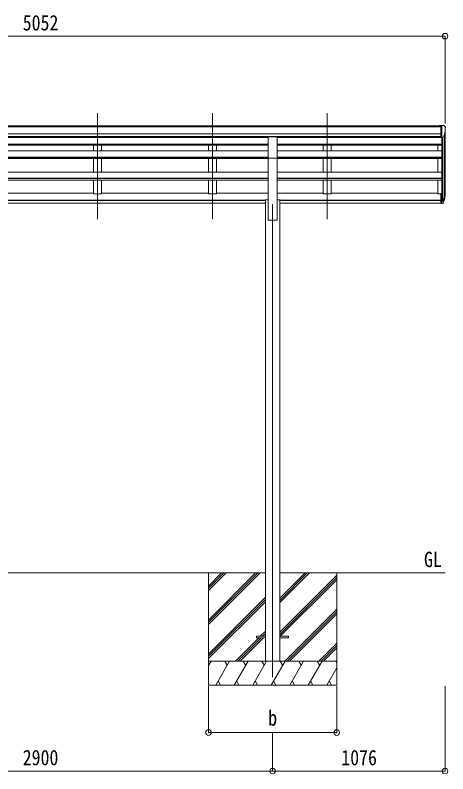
# Model space of a CAD drawing. Units: millimetres at full size. Extents: x -9783 to 33612, y -6828 to 13322.
# Drawn here: x 17386 to 20086, y -3952 to 781 of the extents above; entities that cross this region are included whole.
import ezdxf
from ezdxf.enums import TextEntityAlignment as Align

# ---------------------------------------------------------------- set-up
doc = ezdxf.new("R2010")
doc.units = ezdxf.units.MM
doc.header["$LTSCALE"] = 35
doc.header["$PDMODE"] = 32
doc.header["$PDSIZE"] = 35
for name, color, linetype, lineweight in [('0-0_0', 7, 'Continuous', 9), ('0-1_本体', 4, 'Continuous', 9), ('0-2_部品', 7, 'Continuous', 9), ('0-8_PARTS2', 2, 'Continuous', 9), ('0-A_寸法', 6, 'Continuous', 9)]:
    doc.layers.add(name, color=color, linetype=linetype, lineweight=lineweight)
doc.styles.add('ＭＳ ゴシック', font='')
doc.styles.get('ＭＳ ゴシック').set_extended_font_data('MS Gothic')

msp = doc.modelspace()

# ---------------------------------------------------------------- linework, layer by layer
at = {"layer": '0-0_0'}
for p, q in [((16138.16, -2698.21), (18947.76, -2698.21)), ((18592.96, -2698.21), (18592.96, -3398.21)), ((18592.96, -2992.38), (18887.14, -2698.21)), ((18592.96, -3006.52), (18901.28, -2698.21)), ((18592.96, -3020.67), (18915.42, -2698.21)), ((18592.96, -2808.54), (18703.29, -2698.21)), ((18592.96, -2794.39), (18689.15, -2698.21)), ((18592.96, -2780.25), (18675.01, -2698.21)), ((19038.16, -2698.21), (20068.96, -2698.21)), ((19038.16, -2883.84), (19223.79, -2698.21)), ((19038.16, -2869.69), (19209.65, -2698.21)), ((19038.16, -2855.55), (19195.51, -2698.21)), ((19038.16, -3067.68), (19392.96, -2712.89)), ((19038.16, -3081.82), (19392.96, -2727.03)), ((19040.42, -3093.71), (19392.96, -2741.17)), ((19392.96, -2698.21), (19392.96, -3398.21)), ((18592.96, -3204.51), (18947.76, -2849.72)), ((18592.96, -3218.66), (18947.76, -2863.86)), ((18592.96, -3232.8), (18947.76, -2878)), ((19069.77, -3248.21), (19392.96, -2925.02)), ((19083.91, -3248.21), (19392.96, -2939.16)), ((19098.05, -3248.21), (19392.96, -2953.3)), ((18915.9, -3093.71), (18947.76, -3061.85)), ((18930.04, -3093.71), (18947.76, -3075.99)), ((18761.4, -3248.21), (18906.9, -3102.71)), ((18775.54, -3248.21), (18921.04, -3102.71)), ((18789.68, -3248.21), (18935.18, -3102.71)), ((18944.18, -3093.71), (18947.76, -3090.13)), ((19281.9, -3248.21), (19392.96, -3137.15)), ((19296.04, -3248.21), (19392.96, -3151.29)), ((19310.18, -3248.21), (19392.96, -3165.43)), ((19392.96, -3248.21), (18592.96, -3248.21)), ((18592.96, -3275.71), (18608.84, -3248.21)), ((18637.7, -3398.21), (18724.31, -3248.21)), ((18709.31, -3274.19), (18694.31, -3248.2)), ((18753.17, -3398.2), (18839.78, -3248.21)), ((18824.78, -3274.19), (18809.77, -3248.21)), ((18868.64, -3398.21), (18955.25, -3248.21)), ((18940.25, -3274.19), (18925.25, -3248.21)), ((18984.11, -3398.21), (19070.72, -3248.21)), ((19055.72, -3274.19), (19040.72, -3248.2)), ((19099.58, -3398.21), (19186.19, -3248.21)), ((19171.19, -3274.19), (19156.19, -3248.21)), ((19215.05, -3398.21), (19301.66, -3248.21)), ((19271.66, -3248.21), (19286.66, -3274.19)), ((19387.13, -3248.21), (19392.96, -3258.31)), ((19330.52, -3398.21), (19392.96, -3290.07)), ((18592.96, -3398.21), (19392.96, -3398.21)), ((18652.7, -3372.23), (18667.7, -3398.21)), ((18768.17, -3372.23), (18783.17, -3398.2)), ((18883.64, -3372.22), (18898.64, -3398.21)), ((18999.11, -3372.23), (19014.11, -3398.21)), ((19114.58, -3372.23), (19129.58, -3398.21)), ((19230.05, -3372.23), (19245.05, -3398.21)), ((19345.52, -3372.23), (19360.52, -3398.21))]:
    msp.add_line(p, q, dxfattribs=at)
at = {"layer": '0-1_本体'}
for p, q in [((15043.46, 90.34), (20042.46, 90.34)), ((15043.46, 85), (20042.46, 85)), ((20068.96, -335.39), (20068.96, 53.59)), ((15043.46, 41.46), (20042.46, 41.46)), ((15043.46, 23.8), (20042.46, 23.8)), ((16120.46, 21.42), (18965.46, 21.42)), ((16120.46, 18.42), (18965.46, 18.42)), ((17875.96, 21.42), (17875.96, 18.42)), ((17925.96, 21.42), (17925.96, 18.42)), ((18591.96, 21.42), (18591.96, 18.42)), ((18641.96, 21.42), (18641.96, 18.42)), ((19020.46, 21.42), (20042.46, 21.42)), ((19020.46, 18.42), (20048.96, 18.42)), ((19307.96, 21.42), (19307.96, 18.42)), ((19357.96, 21.42), (19357.96, 18.42)), ((20023.96, 18.42), (20023.96, 21.42)), ((20048.96, 18.96), (20048.96, -331.53)), ((20054.96, 19.44), (20054.96, -375.97)), ((20064.68, 34.79), (20064.68, -357.96)), ((18965.46, -23.73), (16120.46, -23.73)), ((18965.46, -25.13), (16120.46, -25.13)), ((18965.46, -28.91), (16120.46, -28.91)), ((17875.96, -28.91), (17875.96, -64.97)), ((17925.96, -28.91), (17925.96, -64.97)), ((18591.96, -28.91), (18591.96, -64.97)), ((18641.96, -28.91), (18641.96, -64.97)), ((20048.96, -23.73), (19020.46, -23.73)), ((20048.96, -25.13), (19020.46, -25.13)), ((20048.96, -28.91), (19020.46, -28.91)), ((19307.96, -28.91), (19307.96, -64.97)), ((19357.96, -28.91), (19357.96, -64.97)), ((20023.96, -64.97), (20023.96, -28.91)), ((18965.46, -64.97), (16120.46, -64.97)), ((20048.96, -64.97), (19020.46, -64.97)), ((18965.46, -105.71), (16120.46, -105.71)), ((18965.46, -107.19), (16120.46, -107.19)), ((18965.46, -113.99), (16120.46, -113.99)), ((17875.96, -113.99), (17875.96, -197.34)), ((17925.96, -113.99), (17925.96, -197.34)), ((18591.96, -113.99), (18591.96, -197.34)), ((18641.96, -113.99), (18641.96, -197.34)), ((18965.46, -498.23), (18965.46, -109.99)), ((20048.96, -105.71), (19020.46, -105.71)), ((20048.96, -107.19), (19020.46, -107.19)), ((19020.46, -498.23), (19020.46, -109.99)), ((20048.96, -113.99), (19020.46, -113.99)), ((19307.96, -113.99), (19307.96, -197.34)), ((19357.96, -113.99), (19357.96, -197.34)), ((20023.96, -197.34), (20023.96, -113.99)), ((16120.46, -197.34), (18965.46, -197.34)), ((18965.46, -236.55), (16120.46, -236.55)), ((19020.46, -197.34), (20048.96, -197.34)), ((20048.96, -236.55), (19020.46, -236.55)), ((18965.46, -238.03), (16120.46, -238.03)), ((18965.46, -247.69), (16120.46, -247.69)), ((17875.96, -247.51), (17875.96, -333.76)), ((17925.96, -247.51), (17925.96, -333.76)), ((18591.96, -247.51), (18591.96, -333.76)), ((18641.96, -247.51), (18641.96, -333.76)), ((20048.96, -238.03), (19020.46, -238.03)), ((20048.96, -247.69), (19020.46, -247.69)), ((19307.96, -247.51), (19307.96, -333.76)), ((19357.96, -247.51), (19357.96, -333.76)), ((20023.96, -333.76), (20023.96, -247.69)), ((17209.96, -328.94), (17875.96, -328.94)), ((17925.96, -328.94), (18591.96, -328.94)), ((18641.96, -328.94), (18965.46, -328.94)), ((19020.46, -328.94), (19307.96, -328.94)), ((19357.96, -328.94), (20023.96, -328.94)), ((16138.16, -373.24), (18947.76, -373.24)), ((16138.16, -374.62), (18947.76, -374.62)), ((17925.96, -333.74), (17875.96, -333.74)), ((18641.96, -333.74), (18591.96, -333.74)), ((18947.76, -371.84), (18965.46, -371.84)), ((18947.96, -368.21), (18947.96, -3248.21)), ((19020.46, -371.84), (19038.16, -371.84)), ((19037.96, -368.21), (19037.96, -3248.21)), ((19038.16, -373.24), (20042.46, -373.24)), ((19038.16, -374.62), (20042.46, -374.62)), ((19357.96, -333.74), (19307.96, -333.74)), ((20023.96, -333.74), (20042.46, -333.74)), ((16138.16, -391.8), (18947.76, -391.8)), ((19038.16, -391.8), (20042.46, -391.8)), ((18965.46, -498.23), (19020.46, -498.23))]:
    msp.add_line(p, q, dxfattribs=at)
at = {"layer": '0-2_部品'}
for p, q in [((20042.66, 91.95), (20032.66, 91.86)), ((20032.66, 90.34), (20032.66, 91.86)), ((20042.66, 19.96), (20042.66, 91.95)), ((20061.16, 91.95), (20042.66, 91.95)), ((20049.16, 18.96), (20049.16, 91.95)), ((20061.16, 91.95), (20063.49, 91.81)), ((20064.25, 91.38), (20068.32, 85.57)), ((20071.16, 82.58), (20071.16, 81.95)), ((18965.66, 21.71), (19020.66, 21.71)), ((18965.66, -109.99), (18965.66, 21.71)), ((19020.66, -109.99), (19020.66, 21.71)), ((20042.66, 19.96), (20049.16, 19.96)), ((20049.16, 18.96), (20054.37, 19.28)), ((20056.78, 20.78), (20066.06, 36.84)), ((18965.66, -109.99), (19020.66, -109.99)), ((20042.66, -331.53), (20042.66, -392.59)), ((20042.66, -331.53), (20049.16, -331.53)), ((20042.66, -369.84), (20049.16, -369.84)), ((20042.66, -375.24), (20049.16, -375.24)), ((20049.16, -331.53), (20049.16, -393.41)), ((20049.16, -376.24), (20054.29, -376.24)), ((20049.16, -378.24), (20054, -378.24)), ((20055.59, -375.49), (20065.35, -357.08)), ((20066.77, -357.57), (20056.6, -376.74)), ((20064.18, -374.42), (20056.6, -391.91)), ((20042.66, -392.59), (20049.16, -392.59)), ((20049.16, -393.41), (20054, -393.41))]:
    msp.add_line(p, q, dxfattribs=at)
at = {"layer": '0-2_部品', "color": 4}
for p, q in [((18893.16, -3093.71), (18893.16, -3102.71)), ((18947.96, -3093.71), (18893.16, -3093.71)), ((18947.96, -3102.71), (18893.16, -3102.71)), ((19092.76, -3093.71), (19037.96, -3093.71))]:
    msp.add_line(p, q, dxfattribs=at)
msp.add_lwpolyline([(19092.76, -3093.71), (19092.76, -3102.71), (19037.96, -3102.71)], dxfattribs=at)
at = {"layer": '0-2_部品'}
for centre, radius, start, end in [((20063.43, 90.81), 1, 35, 86.5), ((19869.16, 81.95), 202, 347.09739, 0), ((20068.16, 82.58), 3, 0, 87), ((20054.18, 22.28), 3, 273.5, 330), ((19981.21, -331.12), 88.05, 342.78929, 2.77608), ((19980.5, -335.4), 89.07, 345.58812, 5.50424), ((20054, -375.24), 3, 270, 330), ((20054.29, -374.74), 1.5, 270, 330), ((19935.94, -338.35), 133.22, 344.28698, 356.72013), ((20054, -390.41), 3, 270, 330)]:
    msp.add_arc(centre, radius, start, end, dxfattribs=at)
at = {"layer": '0-8_PARTS2'}
for p, q in [((17900.96, -492), (17900.96, 170.52)), ((18616.96, -492), (18616.96, 170.52)), ((19332.96, -492), (19332.96, 170.52)), ((18992.96, -398.21), (18992.96, -3348.21))]:
    msp.add_line(p, q, dxfattribs=at)
at = {"layer": '0-A_寸法'}
for p, q in [((15016.96, 650.15), (20068.96, 650.15)), ((20068.96, 650.15), (20068.96, 104.53)), ((18592.96, -3694.59), (18592.96, -3405.62)), ((19392.96, -3694.59), (19392.96, -3405.62)), ((20068.96, -3934.57), (20068.96, -3405.62)), ((18592.96, -3694.59), (19392.96, -3694.59)), ((18992.96, -3934.57), (18992.96, -3694.59)), ((16092.96, -3934.57), (18992.96, -3934.57)), ((18992.96, -3934.57), (20068.96, -3934.57))]:
    msp.add_line(p, q, dxfattribs=at)
for p in [(20068.96, 650.15), (18592.96, -3694.59), (19392.96, -3694.59), (18992.96, -3934.57), (20068.96, -3934.57)]:
    msp.add_point(p, dxfattribs=at)

# ---------------------------------------------------------------- texts
at = {"layer": '0-0_0', "style": 'ＭＳ ゴシック', "width": 0.85}
msp.add_text('GL', height=96.22, dxfattribs=at).set_placement((19937.73, -2691.27), align=Align.BOTTOM_LEFT)
at = {"layer": '0-A_寸法', "color": 7, "style": 'ＭＳ ゴシック', "width": 0.85}
for s, p in [('5052', (17433.58, 657.15)), ('b', (18965.61, -3680.22)), ('2900', (17433.58, -3927.57)), ('1076', (19421.58, -3927.57))]:
    msp.add_text(s, height=96.22, dxfattribs=at).set_placement(p, align=Align.BOTTOM_LEFT)

doc.saveas('drawing.dxf')
